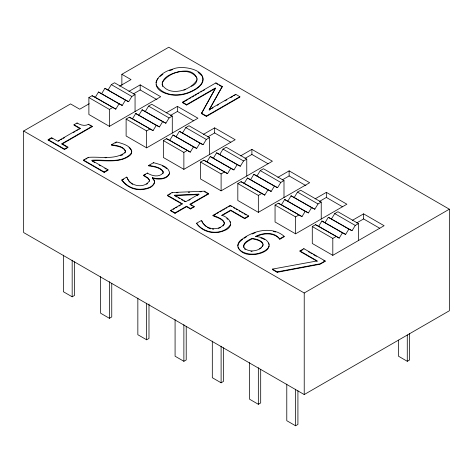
<?xml version="1.0" encoding="UTF-8"?>
<svg xmlns="http://www.w3.org/2000/svg" width="473" height="473" viewBox="0 0 473 473"><rect width="100%" height="100%" fill="white"/><g stroke="black" fill="none" stroke-linecap="round" stroke-linejoin="round"><path stroke-width="0.71" d="M162.978 173.485L163.167 171.924C160.128 167.229 153.784 166.827 148.812 165.81L148.812 165.39L153.554 162.653C159.23 164.427 169.133 166.1 169.612 173.514C167.075 179.805 158.189 179.858 152.631 178.132L152.318 178.315L153.879 180.024L154.653 182.158C153.364 188.142 145.507 189.407 140.321 189.703C133.138 189.785 126.001 186.214 121.922 180.272L121.922 179.852L126.663 177.115L126.977 177.298C129.85 186.38 144.318 188.987 149.438 180.834M237.765 246.043L238.351 243.926L239.527 242.235M155.883 82.805L156.658 80.386L158.047 78.417M124.931 153.033L125.481 151.33C123.063 146.311 116.382 146.145 111.598 145.105L111.598 144.679L116.358 141.93C121.91 143.36 134.704 146.47 130.867 154.641C120.485 163.859 104.935 159.904 92.312 160.719M169.612 173.094C167.075 179.379 158.189 179.438 152.631 177.712L152.318 178.315M230.723 224.279C223.64 235.856 203.893 234.182 196.679 223.197L201.421 220.459L201.735 220.637C204.933 229.76 219.088 231.669 224.391 223.694M162.05 83.159C168.045 71.884 189.537 65.83 197.135 78.335M197.087 79.63C191.299 90.574 169.257 97.172 162.02 84.484M269.226 245.913C267.588 250.223 262.757 252.091 258.684 253.362A15.053 8.691 0 0 1 249.791 254.007C245.292 253.41 239.971 251.731 237.972 247.261M263.065 245.115C255.97 257.501 230.664 247.426 252.186 238.357C256.064 239.019 265.383 240.923 262.48 246.687M131.612 152.832C122.377 164.373 104.338 159.064 91.579 160.282L108.027 169.777L108.027 170.203L104.184 172.42L83.538 160.501L83.538 160.075L88.232 157.367C100.229 156.38 114.543 160.176 124.931 152.613L125.481 150.905C123.063 145.885 116.382 145.719 111.598 144.679M201.421 113.555L215.487 87.943L186.64 104.598L182.483 102.198L182.483 102.623L186.64 105.024L215.487 88.368L201.421 113.555L206.405 116.435L239.858 97.125L239.858 96.699L235.702 94.298L209.214 109.594L209.214 110.014L210.479 109.287M209.214 109.594L222.245 86.529L215.93 82.887L182.483 102.198M209.214 110.014L222.245 86.529M128.928 91.378L140.191 84.88L160.714 96.729L109.405 126.35L88.883 114.501L88.883 97.574L92.087 95.723L95.298 97.278L98.502 92.016L122.235 105.42L125.44 100.164L128.644 101.719L131.855 96.462L135.059 94.612L135.059 111.539M101.707 93.571L104.917 88.315L128.644 101.719M108.122 89.87L111.332 84.614L114.537 82.763L135.059 94.612M92.087 95.723L115.82 109.127L119.025 103.865L122.235 105.42M166.159 112.876L177.422 106.378L197.945 118.226L146.642 147.848L126.12 135.999L126.12 119.072L129.324 117.221L132.529 118.77L135.739 113.514L159.466 126.918L162.671 121.662L165.881 123.217L169.086 117.96L172.29 116.11L172.29 133.037M138.944 115.069L142.148 109.813L165.881 123.217M145.359 111.368L148.563 106.112L151.768 104.261L172.29 116.11M129.324 117.221L153.051 130.625L156.261 125.363L159.466 126.918M203.396 134.373L214.659 127.87L235.182 139.718L183.873 169.34L163.351 157.491L163.351 140.564L166.555 138.713L169.766 140.268L172.97 135.012L196.703 148.416L199.908 143.159L203.112 144.714L206.323 139.458L209.527 137.602L209.527 154.529M176.181 136.567L179.385 131.311L203.112 144.714M182.59 132.866L185.8 127.609L189.005 125.753L209.527 137.602M166.555 138.713L190.288 152.117L193.492 146.861L196.703 148.416M240.627 155.871L251.89 149.367L272.413 161.216L221.11 190.838L200.587 178.989L200.587 162.062L203.792 160.211L206.997 161.766L210.207 156.51L233.934 169.913L237.139 164.657L240.349 166.212L243.554 160.95L246.764 159.099L246.764 176.027M213.412 158.065L216.616 152.809L240.349 166.212M219.827 154.364L223.031 149.101L226.236 147.251L246.764 159.099M203.792 160.211L227.519 173.615L230.729 168.358L233.934 169.913M277.864 177.369L289.127 170.865L309.649 182.714L258.341 212.336L237.818 200.487L237.818 183.559L241.023 181.709L244.234 183.264L247.438 178.008L271.171 191.411L274.375 186.155L277.58 187.71L280.791 182.448L283.995 180.597L283.995 197.525M250.649 179.563L253.853 174.306L277.58 187.71M257.058 175.861L260.268 170.599L263.473 168.749L283.995 180.597M241.023 181.709L264.756 195.113L267.96 189.856L271.171 191.411M315.095 198.867L326.358 192.363L346.88 204.212L295.578 233.833L275.055 221.985L275.055 205.057L278.26 203.207L281.465 204.762L284.675 199.505L308.402 212.909L311.612 207.647L314.817 209.202L318.022 203.946L321.232 202.095L321.232 219.023M287.88 201.06L291.084 195.798L314.817 209.202M294.295 197.353L297.499 192.097L300.71 190.247L321.232 202.095M278.26 203.207L301.987 216.61L305.197 211.354L308.402 212.909M352.332 220.359L363.595 213.861L384.117 225.71L332.809 255.331L312.286 243.483L312.286 226.555L315.497 224.705L318.701 226.26L321.906 220.997L345.639 234.401L348.843 229.145L352.048 230.7L355.258 225.444L358.463 223.593L358.463 240.521M325.117 222.552L328.321 217.296L352.048 230.7M331.526 218.851L334.736 213.595L337.941 211.744L358.463 223.593M315.497 224.705L339.224 238.108L342.428 232.846L345.639 234.401M223.002 226.023C228.057 220.359 216.93 216.941 213.057 215.321L213.057 215.747C216.953 217.675 222.635 218.751 224.427 223.161M160.016 76.455L162.913 74.273M239.923 241.668L242.584 239.285M146.565 184.257L147.582 183.565M259.559 248.999L261.321 247.822M244.234 238.215L246.439 236.778M191.464 86.34C202.639 81.049 194.787 70.524 185.274 71.033C177.44 70.95 159.549 75.993 162.665 86.541M121.868 85.288L121.868 74.296L168.772 47.217L449.35 209.202L449.35 310.767L304.228 394.553L23.65 232.562L23.65 131.003L70.56 103.918L79.718 109.21L89.22 103.723M119.628 86.169L131.027 79.588L121.868 74.296M66.119 146.5L61.969 144.105L61.969 143.68L67.899 147.109L67.899 147.529L64.488 149.503L48.175 140.085L48.175 139.659L51.592 137.69L57.659 141.191L80.079 128.248L80.079 128.668L78.831 129.389M80.079 128.668L74.013 125.168L74.013 124.748L77.069 122.98C80.516 125.049 84.88 126.445 88.634 124.263L92.117 126.273L92.117 126.699L61.969 144.105M48.175 140.085L51.592 138.116L52.805 138.814M133.309 93.932L140.191 89.959L156.983 99.649M88.883 97.574L109.405 109.423L112.609 107.572M58.28 141.256L59.527 140.534M60.769 139.819L62.016 139.097M63.264 138.382L64.505 137.661M73.226 132.623L75.095 131.547M76.342 130.826L77.584 130.11M61.969 143.68L92.117 126.273M48.175 139.659L64.488 149.078L67.899 147.109M182.483 102.623L188.159 99.342M189.425 98.615L190.684 97.887M191.949 97.154L193.841 96.06M195.107 95.333L196.366 94.606M197.631 93.879L198.891 93.146M200.783 92.052L202.048 91.324M203.307 90.597L204.573 89.87M83.538 160.501L84.708 159.821M85.885 159.147L87.056 158.467M115.17 143.041L116.358 142.355M170.54 115.424L177.422 111.451L193.593 120.786M126.12 119.072L146.642 130.92L149.846 129.07M211.738 108.559L212.998 107.832M217.414 105.284L218.674 104.557M224.982 100.915L226.874 99.821M230.658 97.633L232.55 96.545M233.81 95.818L235.075 95.085M83.538 160.075L104.184 171.995L108.027 169.777M201.421 113.136L206.405 116.015L239.858 96.699M121.922 180.272L123.695 179.249M148.812 165.81L150 165.13M207.777 136.922L214.659 132.948L230.83 142.284M149.397 180.314L148.096 178.487L143.644 175.619L143.644 175.193L147.375 173.041C151.803 176.015 159.052 177.659 162.978 173.059L163.167 171.498C160.128 166.803 153.784 166.401 148.812 165.39M143.644 175.619L145.513 174.543M163.351 140.564L183.873 152.412L187.083 150.562M167.424 195.225L182.206 203.762L182.206 204.182L167.424 195.651L167.424 195.225L172.142 192.505L204.336 191.193L208.469 193.581L208.469 194.001L190.116 204.602L190.116 204.176L208.469 193.581M169.192 194.628L170.375 193.948M245.008 158.42L251.89 154.446L268.061 163.782M200.587 162.062L221.11 173.91L224.314 172.06M190.116 204.176L194.09 206.47L194.09 206.896L190.495 208.971L186.522 206.677L175.016 213.317L170.706 210.828L170.706 210.402L182.206 203.762M198.879 194.137L185.8 201.687L174.525 195.178L198.879 194.137L198.879 194.563L174.525 195.597L177.026 197.046M173.26 209.35L174.537 208.611M175.814 207.872L177.091 207.139M179.013 206.027L180.29 205.294M188.916 200.31L190.158 199.594M197.01 195.639L198.252 194.917M170.706 210.402L175.016 212.891L186.522 206.252L190.495 208.546L194.09 206.47M213.057 215.321L230.286 205.371L248.644 215.972L248.644 216.392L244.712 218.662L230.694 210.568L221.796 215.706M63.376 255.124L63.376 291.723L72.174 296.802L74.515 295.448L74.515 261.776M213.057 215.747L215.611 214.269M216.888 213.536L218.798 212.43M220.075 211.691L221.352 210.952M222.629 210.219L224.545 209.113M225.822 208.374L227.099 207.641M228.376 206.902L230.286 205.796L231.557 206.53M282.245 179.917L289.127 175.944L305.919 185.641M248.644 215.972L244.712 218.242L230.694 210.148L221.796 215.28C231.338 218.295 234.72 227.229 223.51 230.913C214.263 234.744 202.474 232.018 196.679 223.617L196.679 223.197M237.818 183.559L258.341 195.408L261.551 193.558M100.613 276.622L100.613 313.221L109.405 318.299L111.752 316.945L111.752 283.274M319.476 201.415L326.358 197.442L342.529 206.778M275.055 205.057L295.578 216.906L298.782 215.055M279.868 238.77L284.161 236.293C272.217 226.1 254.22 230.31 242.584 238.865C232.196 244.996 241.011 254.58 249.791 254.427A15.053 8.691 0 0 0 258.684 253.782C275.576 249.655 269.906 237.15 255.379 236.512C262.811 232.556 274.689 231.498 279.868 239.19C274.074 232.249 263.408 232.905 255.976 236.677M279.868 239.19L284.161 236.713L284.161 236.293M299.935 250.927L303.867 248.656L325.099 260.919L325.099 261.338L320.091 264.23L277.178 272.3L272.395 269.539L272.395 269.113L317.235 260.919L299.935 250.927L299.935 251.352L317.235 261.338M137.844 298.12L137.844 334.718L146.642 339.797L148.983 338.443L148.983 304.038M300.497 251.027L302.744 249.732M356.713 222.913L363.595 218.94L379.766 228.276M312.286 226.555L332.809 238.404L336.019 236.553M325.099 260.919L320.091 263.81L277.178 271.874L272.395 269.113M175.081 319.618L175.081 356.216L183.873 361.295L186.22 359.941L186.22 326.269M23.65 131.003L304.228 292.994L449.35 209.202M212.312 341.116L212.312 377.714L221.11 382.793L223.451 381.433L223.451 347.767M249.549 362.608L249.549 399.206L258.341 404.285L260.688 402.931L260.688 369.259M286.78 384.106L286.78 420.704L295.578 425.783L297.919 424.429L297.919 390.757M398.485 340.111L398.485 356.216L407.277 361.295L409.624 359.941L409.624 333.589M120.52 155.765L122.921 154.701M218.538 228.323L220.317 227.548M252.068 234.011L255.213 232.751M183.843 90.189L185.777 89.427M169.565 70.719L172.586 69.62M272.395 269.539L273.843 269.273M105.059 157.757L106.46 157.692M176.53 192.748L177.996 192.688M188.236 192.269L189.703 192.209M199.943 191.796L201.409 191.736M250.944 251.346L252.109 251.364M212.418 229.133L213.713 229.169M273.453 231.433L275.534 232.018M260.942 238.02L262.61 238.587M207.487 227.572L210.597 228.814M263.124 238.841L264.679 239.61M162.493 165.988L163.735 166.614M216.563 83.674L217.828 84.401M219.088 85.128L222.245 86.955M111.332 84.614L131.855 96.462M148.563 106.112L169.086 117.96M185.8 127.609L206.323 139.458M223.031 149.101L243.554 160.95M260.268 170.599L280.791 182.448M297.499 192.097L318.022 203.946M334.736 213.595L355.258 225.444M104.917 88.315L125.44 100.164M142.148 109.813L162.671 121.662M179.385 131.311L199.908 143.159M216.616 152.809L237.139 164.657M253.853 174.306L274.375 186.155M291.084 195.798L311.612 207.647M328.321 217.296L348.843 229.145M98.502 92.016L119.025 103.865M135.739 113.514L156.261 125.363M172.97 135.012L193.492 146.861M210.207 156.51L230.729 168.358M247.438 178.008L267.96 189.856M284.675 199.505L305.197 211.354M321.906 220.997L342.428 232.846M95.298 97.278L115.82 109.127M132.529 118.77L153.051 130.625M169.766 140.268L190.288 152.117M206.997 161.766L227.519 173.615M244.234 183.264L264.756 195.113M281.465 204.762L301.987 216.61M318.701 226.26L339.224 238.108M233.455 207.623L234.72 208.357M235.986 209.084L237.251 209.817M239.149 210.911L240.414 211.644M241.679 212.371L242.945 213.104M244.21 213.837L246.114 214.931M89.799 125.357L92.117 126.699M205.519 192.298L204.336 191.618L204.336 191.193M206.695 192.978L208.469 194.001M308.242 251.606L309.49 252.328M310.737 253.049L311.985 253.77M313.238 254.492L316.36 256.289M323.851 260.617L325.099 261.338M74.013 124.748L80.079 128.248M143.644 175.193L148.096 178.061L149.397 179.888L149.438 181.26M178.28 197.767L179.533 198.494M181.413 199.576L182.667 200.304M183.92 201.025L185.174 201.746M190.116 204.602L191.819 205.584M192.954 206.24L194.09 206.896M92.211 161.074L94.742 162.535M99.17 165.089L100.436 165.822M104.864 168.376L106.129 169.109M198.128 72.363L201.51 75.349M226.685 218.532L227.803 219.318M131.003 183.217L132.617 184.346M206.382 226.786L202.757 223.002M164.362 166.928L166.697 168.63M244.47 248.816L245.363 249.578M129.017 147.505L131.441 150.337L131.807 151.803M130.051 182.389L128.798 181.053L126.977 177.718M152.318 177.895L153.879 179.598L154.653 181.733C153.364 187.722 145.507 188.981 140.321 189.283C133.138 189.36 126.001 185.794 121.922 179.852M156.037 84.768C165.426 100.04 189.49 96.256 200.7 84.833C210.976 70.105 182.412 64.677 173.189 68.975C156.267 73.049 147.186 89.196 169.228 94.488C177.765 96.457 186.805 94.464 194.32 90.16C199.174 87.564 205.926 81.74 201.912 75.786M201.735 221.062L202.349 222.416M230.032 221.47L230.457 222.511M268.623 243.021L269.196 244.5M263.106 244.305C261.291 240.343 255.988 239.628 252.186 238.776C248.78 240.769 243.429 242.903 243.601 247.515M407.277 334.943L407.277 361.295M363.595 213.861L363.595 218.94M332.809 238.404L332.809 255.331M326.358 192.363L326.358 197.442M304.228 292.994L304.228 394.553M303.867 248.656L303.867 249.082M295.578 216.906L295.578 233.833M295.578 389.184L295.578 425.783M289.127 170.865L289.127 175.944M277.178 271.874L277.178 272.3M258.341 195.408L258.341 212.336M258.341 367.687L258.341 404.285M251.89 149.367L251.89 154.446M244.712 218.242L244.712 218.662M235.702 94.298L235.702 94.724M230.694 210.148L230.694 210.568M230.286 205.371L230.286 205.796M221.11 173.91L221.11 190.838M221.11 346.189L221.11 382.793M215.93 82.887L215.93 83.307M214.659 127.87L214.659 132.948M206.405 116.015L206.405 116.435M190.495 208.546L190.495 208.971M186.64 104.598L186.64 105.024M186.522 206.252L186.522 206.677M183.873 152.412L183.873 169.34M183.873 324.697L183.873 361.295M177.422 106.378L177.422 111.451M175.016 212.891L175.016 213.317M172.142 192.505L172.142 192.925M153.554 162.653L153.554 163.079M152.631 177.712L152.631 178.132M149.084 165.544L149.084 165.97M147.375 173.041L147.375 173.467M146.642 130.92L146.642 147.848M146.642 303.199L146.642 339.797M140.191 84.88L140.191 89.959M126.663 177.115L126.663 177.541M111.841 144.821L111.841 145.246M109.405 109.423L109.405 126.35M109.405 281.701L109.405 318.299M104.184 171.995L104.184 172.42M88.634 124.263L88.634 124.689M88.232 157.367L88.232 157.787M77.069 122.98L77.069 123.406M72.174 260.203L72.174 296.802M64.488 149.078L64.488 149.503"/></g></svg>
